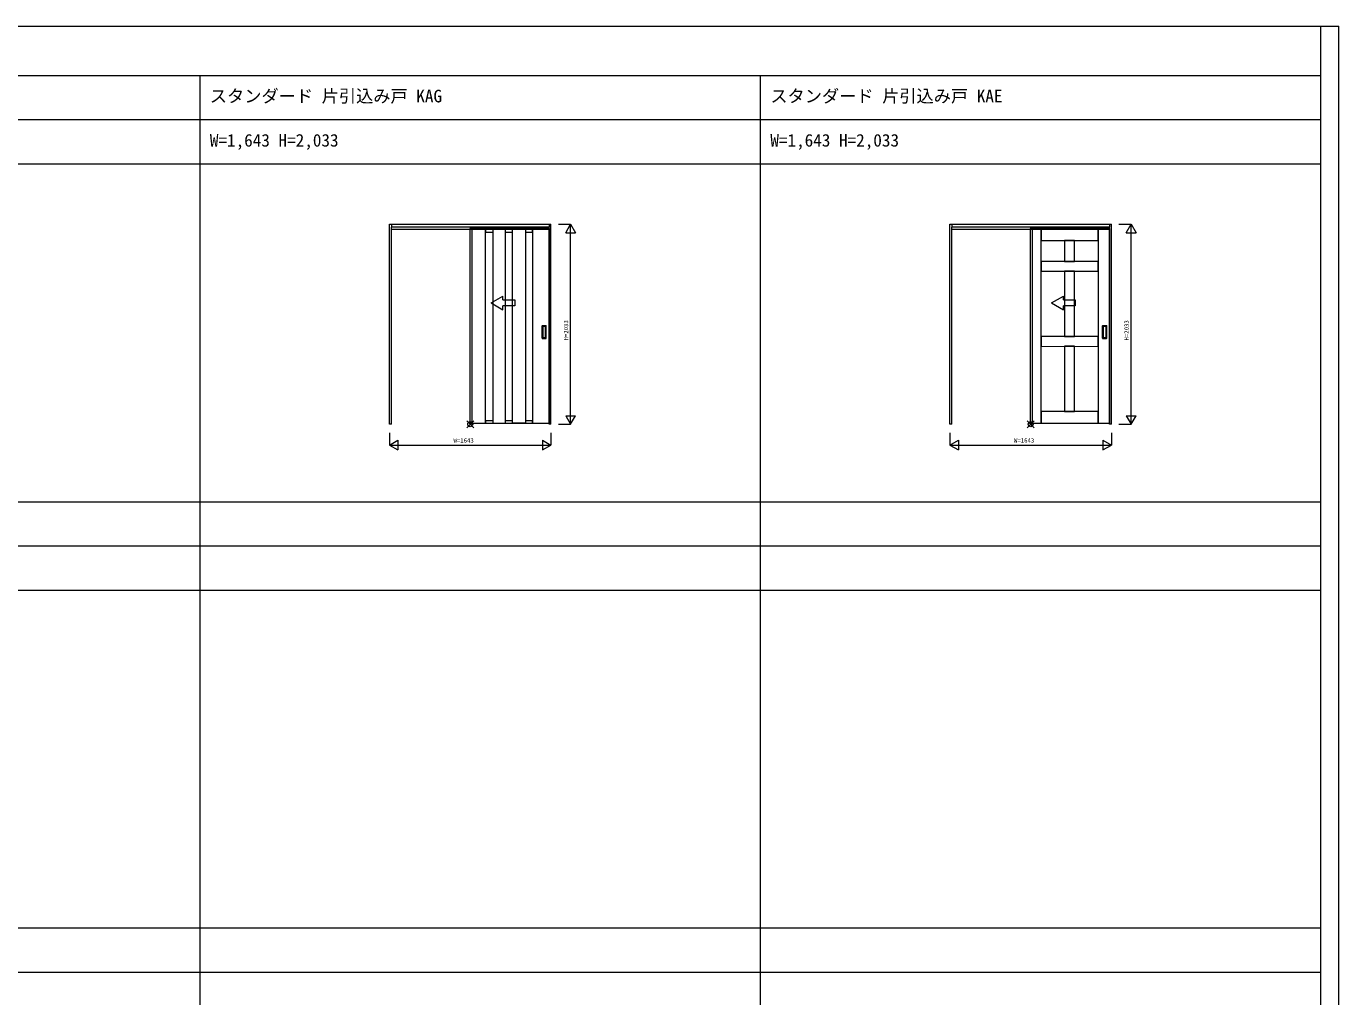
# Model space of a CAD drawing. Units: millimetres, scale not verified. Extents: x -14341 to 14341, y -10000 to 10000.
# Drawn here: x 992 to 14341, y 130 to 10000 of the extents above; entities that cross this region are included whole.
import ezdxf
from ezdxf.enums import TextEntityAlignment as Align

# ---------------------------------------------------------------- set-up
doc = ezdxf.new("R2010")
doc.units = ezdxf.units.MM
doc.header["$LTSCALE"] = 50
doc.layers.add('0-0_0', color=7, linetype='Continuous')
for name, color, linetype, lineweight in [('0-1_YKK_F1', 7, 'Continuous', 18), ('0-2_YKK_A1', 4, 'Continuous', 18), ('0-3_YKK_N1', 2, 'Continuous', 18), ('0-6_YKK_IN', 1, 'Continuous', 18)]:
    doc.layers.add(name, color=color, linetype=linetype, lineweight=lineweight)
doc.styles.add('ＭＳ ゴシック', font='')
doc.styles.get('ＭＳ ゴシック').set_extended_font_data('MS Gothic')

msp = doc.modelspace()

# ---------------------------------------------------------------- linework, layer by layer
at = {"layer": '0-1_YKK_F1'}
for p, q in [((-14340.51, 10000), (14340.51, 10000)), ((14159.49, -10000), (14159.49, 10000)), ((14340.51, -10000), (14340.51, 10000)), ((-14340.51, 9500), (14159.49, 9500)), ((2759.49, -10000), (2759.49, 9500)), ((8459.49, -10000), (8459.49, 9500)), ((-14340.51, 9050), (14159.49, 9050)), ((-14340.51, 8600), (14159.49, 8600)), ((-14340.51, 5165), (14159.49, 5165)), ((-14340.51, 4715), (14159.49, 4715)), ((-14340.51, 4265), (14159.49, 4265)), ((-14340.51, 830), (14159.49, 830)), ((-14340.51, 380), (14159.49, 380))]:
    msp.add_line(p, q, dxfattribs=at)
at = {"layer": '0-2_YKK_A1'}
for p, q in [((4685.99, 7985.71), (6328.99, 7985.71)), ((4685.99, 5952.71), (4685.99, 7985.71)), ((4705.99, 7985.71), (4705.99, 7955.71)), ((4705.99, 7961.71), (6308.99, 7961.71)), ((4705.99, 5956.71), (4705.99, 7955.71)), ((4705.99, 7934.71), (6308.99, 7934.71)), ((5502.49, 7941.71), (5502.49, 5952.71)), ((5522.49, 7934.71), (5522.49, 5952.71)), ((5865.83, 7905.71), (5939.16, 7905.71)), ((6308.99, 7985.71), (6308.99, 7955.71)), ((6308.99, 5952.71), (6308.99, 7955.71)), ((6328.99, 5952.71), (6328.99, 7985.71)), ((10385.99, 7985.71), (12028.99, 7985.71)), ((10385.99, 5952.71), (10385.99, 7985.71)), ((10405.99, 7985.71), (10405.99, 7955.71)), ((10405.99, 7961.71), (12008.99, 7961.71)), ((10405.99, 5956.71), (10405.99, 7955.71)), ((10405.99, 7934.71), (12008.99, 7934.71)), ((11202.49, 7941.71), (11202.49, 5952.71)), ((11222.49, 7934.71), (11222.49, 5952.71)), ((12008.99, 7985.71), (12008.99, 7955.71)), ((12008.99, 5952.71), (12008.99, 7955.71)), ((12028.99, 5952.71), (12028.99, 7985.71)), ((5719.58, 7186.58), (5839.58, 7255.86)), ((5839.58, 7216.58), (5839.58, 7255.86)), ((11419.58, 7186.58), (11539.58, 7255.86)), ((11539.58, 7216.58), (11539.58, 7255.86)), ((5719.58, 7186.58), (5839.58, 7117.3)), ((5839.58, 7117.3), (5839.58, 7156.58)), ((11419.58, 7186.58), (11539.58, 7117.3)), ((11539.58, 7117.3), (11539.58, 7156.58)), ((6238.49, 6826.71), (6238.49, 6954.71)), ((6239.49, 6955.71), (6279.49, 6955.71)), ((6244.49, 6944.71), (6244.49, 6836.71)), ((6273.49, 6945.71), (6245.49, 6945.71)), ((6274.49, 6836.71), (6274.49, 6944.71)), ((6280.49, 6826.71), (6280.49, 6954.71)), ((11938.49, 6826.71), (11938.49, 6954.71)), ((11939.49, 6955.71), (11979.49, 6955.71)), ((11944.49, 6944.71), (11944.49, 6836.71)), ((11973.49, 6945.71), (11945.49, 6945.71)), ((11974.49, 6836.71), (11974.49, 6944.71)), ((11980.49, 6826.71), (11980.49, 6954.71)), ((6239.49, 6825.71), (6279.49, 6825.71)), ((6245.49, 6835.71), (6273.49, 6835.71)), ((11939.49, 6825.71), (11979.49, 6825.71)), ((11945.49, 6835.71), (11973.49, 6835.71)), ((4705.99, 5952.71), (4685.99, 5952.71)), ((4705.99, 5952.71), (4705.99, 5956.71)), ((5522.49, 5952.71), (5502.49, 5952.71)), ((5939.16, 5988.71), (5865.83, 5988.71)), ((6328.99, 5952.71), (6308.99, 5952.71)), ((10405.99, 5952.71), (10385.99, 5952.71)), ((10405.99, 5952.71), (10405.99, 5956.71)), ((11222.49, 5952.71), (11202.49, 5952.71)), ((12028.99, 5952.71), (12008.99, 5952.71))]:
    msp.add_line(p, q, dxfattribs=at)
for points in [[(5502.49, 5961.71), (5662.49, 5961.71), (5662.49, 7941.71), (5502.49, 7941.71)], [(6069.16, 7905.71), (6142.49, 7905.71), (6142.49, 7941.71), (5662.49, 7941.71), (5662.49, 7905.71), (5735.83, 7905.71)], [(11202.49, 5961.71), (11312.49, 5961.71), (11312.49, 7941.71), (11202.49, 7941.71)], [(5839.58, 7216.58), (5959.58, 7216.58), (5959.58, 7156.58), (5839.58, 7156.58)], [(11539.58, 7216.58), (11659.58, 7216.58), (11659.58, 7156.58), (11539.58, 7156.58)], [(5735.83, 5988.71), (5662.49, 5988.71), (5662.49, 5961.71), (6142.49, 5961.71), (6142.49, 5988.71), (6069.16, 5988.71)]]:
    msp.add_lwpolyline(points, dxfattribs=at)
for points in [[(5735.83, 5962.71), (5865.83, 5962.71), (5865.83, 7940.71), (5735.83, 7940.71)], [(6069.16, 5962.71), (5939.16, 5962.71), (5939.16, 7940.71), (6069.16, 7940.71)], [(6142.49, 5961.71), (6312.49, 5961.71), (6312.49, 7941.71), (6142.49, 7941.71)], [(11312.49, 7821.71), (11892.49, 7821.71), (11892.49, 7941.71), (11312.49, 7941.71)], [(11892.49, 5961.71), (12012.49, 5961.71), (12012.49, 7941.71), (11892.49, 7941.71)], [(11552.49, 7821.71), (11552.49, 7607.76), (11652.49, 7607.76), (11652.49, 7821.71)], [(11312.49, 7507.82), (11892.49, 7507.71), (11892.49, 7607.71), (11312.49, 7607.82)], [(11552.49, 7507.76), (11552.49, 6844.76), (11652.49, 6844.76), (11652.49, 7507.76)], [(11312.49, 6744.82), (11892.49, 6744.71), (11892.49, 6844.71), (11312.49, 6844.82)], [(11552.49, 6744.76), (11552.49, 6081.71), (11652.49, 6081.71), (11652.49, 6744.76)], [(11312.49, 5961.71), (11892.49, 5961.71), (11892.49, 6081.71), (11312.49, 6081.71)]]:
    msp.add_lwpolyline(points, close=True, dxfattribs=at)
for centre, start, end in [((6239.49, 6954.71), 90, 180), ((6245.49, 6944.71), 90, 180), ((6273.49, 6944.71), 360, 90), ((6279.49, 6954.71), 0, 90), ((11939.49, 6954.71), 90, 180), ((11945.49, 6944.71), 90, 180), ((11973.49, 6944.71), 360, 90), ((11979.49, 6954.71), 0, 90), ((6239.49, 6826.71), 180, 270), ((6245.49, 6836.71), 180, 270), ((6273.49, 6836.71), 270, 360), ((6279.49, 6826.71), 270, 0), ((11939.49, 6826.71), 180, 270), ((11945.49, 6836.71), 180, 270), ((11973.49, 6836.71), 270, 360), ((11979.49, 6826.71), 270, 0)]:
    msp.add_arc(centre, 1, start, end, dxfattribs=at)
at = {"layer": '0-3_YKK_N1'}
for p, q in [((6403.99, 7985.5), (6528.99, 7985.5)), ((6478.99, 7898.9), (6528.99, 7985.5)), ((6478.99, 7898.9), (6578.99, 7898.9)), ((6528.99, 5952.5), (6528.99, 7985.5)), ((6528.99, 7985.5), (6578.99, 7898.9)), ((12103.99, 7985.5), (12228.99, 7985.5)), ((12178.99, 7898.9), (12228.99, 7985.5)), ((12178.99, 7898.9), (12278.99, 7898.9)), ((12228.99, 5952.5), (12228.99, 7985.5)), ((12228.99, 7985.5), (12278.99, 7898.9)), ((6478.99, 6039.1), (6528.99, 5952.5)), ((6478.99, 6039.1), (6578.99, 6039.1)), ((6528.99, 5952.5), (6578.99, 6039.1)), ((12178.99, 6039.1), (12228.99, 5952.5)), ((12178.99, 6039.1), (12278.99, 6039.1)), ((12228.99, 5952.5), (12278.99, 6039.1)), ((6403.99, 5952.5), (6528.99, 5952.5)), ((12103.99, 5952.5), (12228.99, 5952.5)), ((4685.99, 5865.5), (4685.99, 5740.5)), ((4685.99, 5740.5), (4772.59, 5790.5)), ((4685.99, 5740.5), (6328.99, 5740.5)), ((4685.99, 5740.5), (4772.59, 5690.5)), ((4772.59, 5790.5), (4772.59, 5690.5)), ((6242.39, 5790.5), (6242.39, 5690.5)), ((6242.39, 5790.5), (6328.99, 5740.5)), ((6242.39, 5690.5), (6328.99, 5740.5)), ((6328.99, 5865.5), (6328.99, 5740.5)), ((10385.99, 5865.5), (10385.99, 5740.5)), ((10385.99, 5740.5), (10472.59, 5790.5)), ((10385.99, 5740.5), (12028.99, 5740.5)), ((10385.99, 5740.5), (10472.59, 5690.5)), ((10472.59, 5790.5), (10472.59, 5690.5)), ((11942.39, 5790.5), (11942.39, 5690.5)), ((11942.39, 5790.5), (12028.99, 5740.5)), ((11942.39, 5690.5), (12028.99, 5740.5)), ((12028.99, 5865.5), (12028.99, 5740.5))]:
    msp.add_line(p, q, dxfattribs=at)
at = {"layer": '0-6_YKK_IN'}
for p, q in [((5472.14, 5917.14), (5542.85, 5987.86)), ((5472.14, 5987.86), (5542.85, 5917.14)), ((11172.14, 5917.14), (11242.85, 5987.86)), ((11172.14, 5987.86), (11242.85, 5917.14))]:
    msp.add_line(p, q, dxfattribs=at)
for centre in [(5507.49, 5952.5), (11207.49, 5952.5)]:
    msp.add_circle(centre, 25, dxfattribs=at)

# ---------------------------------------------------------------- texts
at = {"layer": '0-0_0', "style": 'ＭＳ ゴシック'}
for s, p in [('スタンダード 片引込み戸 KAG', (2859.49, 9187.5)), ('スタンダード 片引込み戸 KAE', (8559.49, 9187.5)), ('W=1,643 H=2,033', (2859.49, 8737.5)), ('W=1,643 H=2,033', (8559.49, 8737.5))]:
    msp.add_text(s, height=128.3, dxfattribs=at).set_placement(p, align=Align.BOTTOM_LEFT)
at = {"layer": '0-3_YKK_N1', "color": 7, "style": 'ＭＳ ゴシック'}
for p in [(6516.99, 6804), (12216.99, 6804)]:
    msp.add_text('H=2033', height=43.99, rotation=90, dxfattribs=at).set_placement(p, align=Align.BOTTOM_LEFT)
for p in [(5337.49, 5752.5), (11037.49, 5752.5)]:
    msp.add_text('W=1643', height=43.99, dxfattribs=at).set_placement(p, align=Align.BOTTOM_LEFT)

doc.saveas('drawing.dxf')
